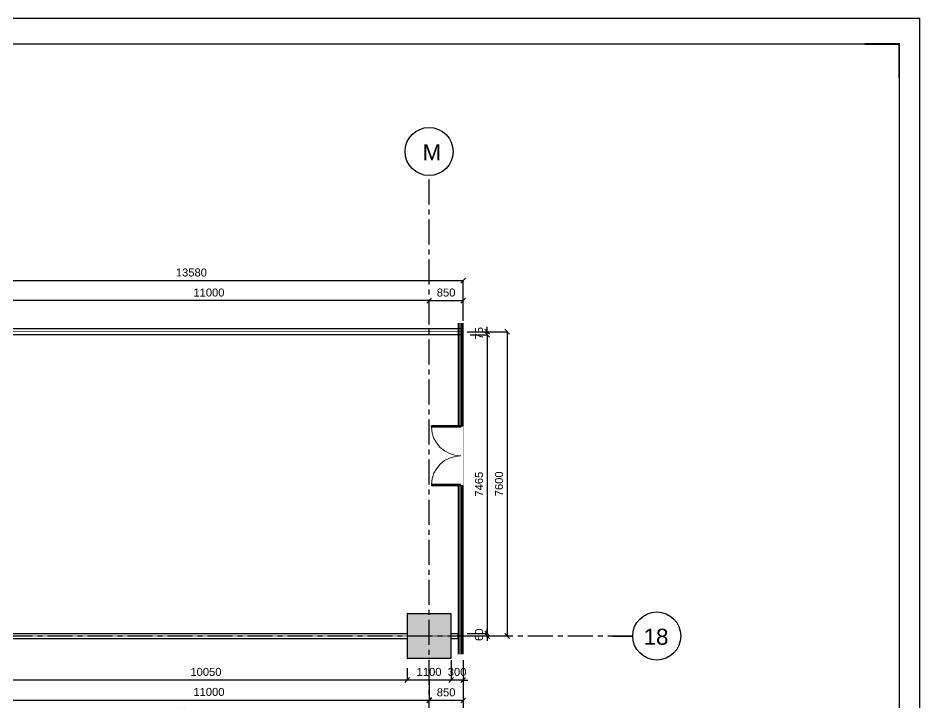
# Model space of a CAD drawing. Header units: inches. Extents: x -17552 to 18736, y -11730 to 13931.
# Drawn here: x -3797 to 18736, y -3174 to 13931 of the extents above; entities that cross this region are included whole.
import ezdxf

# ---------------------------------------------------------------- set-up
doc = ezdxf.new("R2010")
doc.units = ezdxf.units.IN
doc.header["$MEASUREMENT"] = 0
doc.linetypes.add('CENTER', pattern=[2, 1.25, -0.25, 0.25, -0.25])
for name, color, linetype in [('5F中北改造14', 4, 'Continuous'), ('DIM', 3, 'Continuous'), ('DIM TEXT', 7, 'Continuous'), ('L05-WAL', 2, 'Continuous'), ('WALL', 255, 'Continuous'), ('轴线', 10, 'CENTER')]:
    doc.layers.add(name, color=color, linetype=linetype)
doc.styles.get("Standard").update_dxf_attribs({"font": 'arial.ttf'})
doc.dimstyles.new('DIM-200MM', dxfattribs={"dimtxt": 200, "dimasz": 120, "dimexe": 10, "dimexo": 100, "dimgap": 100, "dimtad": 1, "dimdec": 0, "dimrnd": 5, "dimzin": 1, "dimdsep": 46, "dimtxsty": 'Standard', "dimblk": 'OBLIQUE', "dimcen": 0.5, "dimdle": 1, "dimclrd": 256, "dimclre": 256, "dimclrt": 7, "dimaunit": 1, "dimadec": 0, "dimazin": 0, "dimtfac": 1, "dimtdec": 0, "dimtix": 1, "dimtmove": 2, "dimatfit": 3, "dimfxl": 500, "dimfxlon": 1, "dimtolj": 1, "dimtzin": 1, "dimarcsym": 0})

# ---------------------------------------------------------------- blocks, each defined once
blk = doc.blocks.new('$DorLib2D$00000002')
for p, q in [((-0.5, 0), (-0.5, 0.4875)), ((-0.475, 0.4875), (-0.5, 0.4875)), ((-0.475, 0), (-0.475, 0.4875)), ((0.475, 0), (0.475, 0.4875)), ((0.475, 0.4875), (0.5, 0.4875)), ((0.5, 0), (0.5, 0.4875)), ((-0.5, 0), (-0.475, 0)), ((0.5, 0), (0.475, 0))]:
    blk.add_line(p, q)
at = {"lineweight": 13}
for centre, start, end in [((-0.4875, 0), 0, 88.53072), ((0.4875, 0), 91.46928, 180)]:
    blk.add_arc(centre, 0.4875, start, end, dxfattribs=at)
blk = doc.blocks.new('_Oblique')
at = {"color": 0, "linetype": 'ByBlock', "lineweight": -2}
blk.add_line((-0.5, -0.5), (0.5, 0.5), dxfattribs=at)
blk = doc.blocks.new('*D7')
at = {"layer": 'DEFPOINTS', "color": 0, "transparency": 16777216}
for p in [(7322, 6873), (6472, 6215), (7322, 6215)]:
    blk.add_point(p, dxfattribs=at)
at = {"layer": 'DIM', "lineweight": -2, "transparency": 16777216}
for p, q in [((6471, 6873), (7323, 6873)), ((6472, 6373), (6472, 6883)), ((7322, 6373), (7322, 6883))]:
    blk.add_line(p, q, dxfattribs=at)
at = {"layer": 'DIM', "lineweight": -2, "transparency": 16777216, "xscale": 120, "yscale": 120, "zscale": 120, "rotation": 180}
blk.add_blockref('_Oblique', (6472, 6873), dxfattribs=at)
at = {"layer": 'DIM', "lineweight": -2, "transparency": 16777216, "xscale": 120, "yscale": 120, "zscale": 120}
blk.add_blockref('_Oblique', (7322, 6873), dxfattribs=at)
at = {"layer": 'DIM', "color": 7, "transparency": 16777216, "insert": (6897, 7075), "char_height": 200, "attachment_point": 5}
blk.add_mtext('\\A1;850', dxfattribs=at)
blk = doc.blocks.new('*D8')
at = {"layer": 'DEFPOINTS', "color": 0, "transparency": 16777216}
for p in [(-4528, 6873), (-4528, 6140), (6472, 6140)]:
    blk.add_point(p, dxfattribs=at)
at = {"layer": 'DIM', "lineweight": -2, "transparency": 16777216}
for p, q in [((6473, 6873), (-4529, 6873)), ((-4528, 6373), (-4528, 6883)), ((6472, 6373), (6472, 6883))]:
    blk.add_line(p, q, dxfattribs=at)
at = {"layer": 'DIM', "lineweight": -2, "transparency": 16777216, "xscale": 120, "yscale": 120, "zscale": 120, "rotation": 180}
blk.add_blockref('_Oblique', (-4528, 6873), dxfattribs=at)
at = {"layer": 'DIM', "lineweight": -2, "transparency": 16777216, "xscale": 120, "yscale": 120, "zscale": 120}
blk.add_blockref('_Oblique', (6472, 6873), dxfattribs=at)
at = {"layer": 'DIM', "color": 7, "transparency": 16777216, "insert": (972, 7075), "char_height": 200, "attachment_point": 5}
blk.add_mtext('\\A1;11000', dxfattribs=at)
blk = doc.blocks.new('*D10')
at = {"layer": 'DEFPOINTS', "color": 0, "transparency": 16777216}
for p in [(7322, 7373), (-6257, 6240), (7322, 6240)]:
    blk.add_point(p, dxfattribs=at)
at = {"layer": 'DIM', "lineweight": -2, "transparency": 16777216}
for p, q in [((-6258, 7373), (7323, 7373)), ((-6257, 6873), (-6257, 7383)), ((7322, 6873), (7322, 7383))]:
    blk.add_line(p, q, dxfattribs=at)
at = {"layer": 'DIM', "lineweight": -2, "transparency": 16777216, "xscale": 120, "yscale": 120, "zscale": 120, "rotation": 180}
blk.add_blockref('_Oblique', (-6257, 7373), dxfattribs=at)
at = {"layer": 'DIM', "lineweight": -2, "transparency": 16777216, "xscale": 120, "yscale": 120, "zscale": 120}
blk.add_blockref('_Oblique', (7322, 7373), dxfattribs=at)
at = {"layer": 'DIM', "color": 7, "transparency": 16777216, "insert": (533, 7575), "char_height": 200, "attachment_point": 5}
blk.add_mtext('\\A1;13580', dxfattribs=at)
blk = doc.blocks.new('*D11')
at = {"layer": 'DEFPOINTS', "color": 0, "transparency": 16777216}
for p in [(7402, 6023), (7402, -1442), (7922, -1442)]:
    blk.add_point(p, dxfattribs=at)
at = {"layer": 'DIM', "lineweight": -2, "transparency": 16777216}
for p, q in [((7502, 6023), (7932, 6023)), ((7922, 6024), (7922, -1443)), ((7502, -1442), (7932, -1442))]:
    blk.add_line(p, q, dxfattribs=at)
at = {"layer": 'DIM', "lineweight": -2, "transparency": 16777216, "xscale": 120, "yscale": 120, "zscale": 120}
for p, rotation in [((7922, 6023), 90), ((7922, -1442), 270)]:
    blk.add_blockref('_Oblique', p, dxfattribs=dict(at, rotation=rotation))
at = {"layer": 'DIM', "color": 7, "transparency": 16777216, "insert": (7720, 2290), "char_height": 200, "attachment_point": 5, "rotation": 90}
blk.add_mtext('\\A1;7465', dxfattribs=at)
blk = doc.blocks.new('*D12')
at = {"layer": 'DEFPOINTS', "color": 0, "transparency": 16777216}
for p in [(7622, 6098), (7622, -1502), (8422, -1502)]:
    blk.add_point(p, dxfattribs=at)
at = {"layer": 'DIM', "lineweight": -2, "transparency": 16777216}
for p, q in [((7922, 6098), (8432, 6098)), ((8422, 6099), (8422, -1503)), ((7922, -1502), (8432, -1502))]:
    blk.add_line(p, q, dxfattribs=at)
at = {"layer": 'DIM', "lineweight": -2, "transparency": 16777216, "xscale": 120, "yscale": 120, "zscale": 120}
for p, rotation in [((8422, 6098), 90), ((8422, -1502), 270)]:
    blk.add_blockref('_Oblique', p, dxfattribs=dict(at, rotation=rotation))
at = {"layer": 'DIM', "color": 7, "transparency": 16777216, "insert": (8220, 2298), "char_height": 200, "attachment_point": 5, "rotation": 90}
blk.add_mtext('\\A1;7600', dxfattribs=at)
blk = doc.blocks.new('*D17')
at = {"layer": 'DEFPOINTS', "color": 0, "transparency": 16777216}
for p in [(7022, -1802), (7322, -1802), (7022, -2602)]:
    blk.add_point(p, dxfattribs=at)
at = {"layer": 'DIM', "lineweight": -2, "transparency": 16777216}
for p, q in [((7022, -2102), (7022, -2612)), ((7322, -2102), (7322, -2612)), ((7022, -2602), (6902, -2602)), ((7322, -2602), (7022, -2602)), ((7322, -2602), (7442, -2602))]:
    blk.add_line(p, q, dxfattribs=at)
at = {"layer": 'DIM', "lineweight": -2, "transparency": 16777216, "xscale": 120, "yscale": 120, "zscale": 120}
blk.add_blockref('_Oblique', (7022, -2602), dxfattribs=at)
at = {"layer": 'DIM', "lineweight": -2, "transparency": 16777216, "xscale": 120, "yscale": 120, "zscale": 120, "rotation": 180}
blk.add_blockref('_Oblique', (7322, -2602), dxfattribs=at)
at = {"layer": 'DIM', "color": 7, "transparency": 16777216, "insert": (7172, -2400), "char_height": 200, "attachment_point": 5}
blk.add_mtext('\\A1;300', dxfattribs=at)
blk = doc.blocks.new('*D18')
at = {"layer": 'DEFPOINTS', "color": 0, "transparency": 16777216}
for p in [(5922, -2202), (7022, -2202), (5922, -2602)]:
    blk.add_point(p, dxfattribs=at)
at = {"layer": 'DIM', "lineweight": -2, "transparency": 16777216}
for p, q in [((5922, -2302), (5922, -2612)), ((7022, -2302), (7022, -2612)), ((7023, -2602), (5921, -2602))]:
    blk.add_line(p, q, dxfattribs=at)
at = {"layer": 'DIM', "lineweight": -2, "transparency": 16777216, "xscale": 120, "yscale": 120, "zscale": 120, "rotation": 180}
blk.add_blockref('_Oblique', (5922, -2602), dxfattribs=at)
at = {"layer": 'DIM', "lineweight": -2, "transparency": 16777216, "xscale": 120, "yscale": 120, "zscale": 120}
blk.add_blockref('_Oblique', (7022, -2602), dxfattribs=at)
at = {"layer": 'DIM', "color": 7, "transparency": 16777216, "insert": (6472, -2400), "char_height": 200, "attachment_point": 5}
blk.add_mtext('\\A1;1100', dxfattribs=at)
blk = doc.blocks.new('*D19')
at = {"layer": 'DEFPOINTS', "color": 0, "transparency": 16777216}
for p in [(-4128, -2152), (5922, -2202), (-4128, -2602)]:
    blk.add_point(p, dxfattribs=at)
at = {"layer": 'DIM', "lineweight": -2, "transparency": 16777216}
for p, q in [((-4128, -2252), (-4128, -2612)), ((5922, -2302), (5922, -2612)), ((5923, -2602), (-4129, -2602))]:
    blk.add_line(p, q, dxfattribs=at)
at = {"layer": 'DIM', "lineweight": -2, "transparency": 16777216, "xscale": 120, "yscale": 120, "zscale": 120, "rotation": 180}
blk.add_blockref('_Oblique', (-4128, -2602), dxfattribs=at)
at = {"layer": 'DIM', "lineweight": -2, "transparency": 16777216, "xscale": 120, "yscale": 120, "zscale": 120}
blk.add_blockref('_Oblique', (5922, -2602), dxfattribs=at)
at = {"layer": 'DIM', "color": 7, "transparency": 16777216, "insert": (897, -2400), "char_height": 200, "attachment_point": 5}
blk.add_mtext('\\A1;10050', dxfattribs=at)
blk = doc.blocks.new('*D24')
at = {"layer": 'DEFPOINTS', "color": 0, "transparency": 16777216}
for p in [(-4528, -2302), (6472, -2302), (6472, -3102)]:
    blk.add_point(p, dxfattribs=at)
at = {"layer": 'DIM', "lineweight": -2, "transparency": 16777216}
for p, q in [((-4528, -2602), (-4528, -3112)), ((6472, -2602), (6472, -3112)), ((-4529, -3102), (6473, -3102))]:
    blk.add_line(p, q, dxfattribs=at)
at = {"layer": 'DIM', "lineweight": -2, "transparency": 16777216, "xscale": 120, "yscale": 120, "zscale": 120, "rotation": 180}
blk.add_blockref('_Oblique', (-4528, -3102), dxfattribs=at)
at = {"layer": 'DIM', "lineweight": -2, "transparency": 16777216, "xscale": 120, "yscale": 120, "zscale": 120}
blk.add_blockref('_Oblique', (6472, -3102), dxfattribs=at)
at = {"layer": 'DIM', "color": 7, "transparency": 16777216, "insert": (972, -2900), "char_height": 200, "attachment_point": 5}
blk.add_mtext('\\A1;11000', dxfattribs=at)
blk = doc.blocks.new('*D25')
at = {"layer": 'DEFPOINTS', "color": 0, "transparency": 16777216}
for p in [(6472, -1902), (7322, -1902), (6472, -3112)]:
    blk.add_point(p, dxfattribs=at)
at = {"layer": 'DIM', "lineweight": -2, "transparency": 16777216}
for p, q in [((6472, -2612), (6472, -3122)), ((7322, -2612), (7322, -3122)), ((7323, -3112), (6471, -3112))]:
    blk.add_line(p, q, dxfattribs=at)
at = {"layer": 'DIM', "lineweight": -2, "transparency": 16777216, "xscale": 120, "yscale": 120, "zscale": 120, "rotation": 180}
blk.add_blockref('_Oblique', (6472, -3112), dxfattribs=at)
at = {"layer": 'DIM', "lineweight": -2, "transparency": 16777216, "xscale": 120, "yscale": 120, "zscale": 120}
blk.add_blockref('_Oblique', (7322, -3112), dxfattribs=at)
at = {"layer": 'DIM', "color": 7, "transparency": 16777216, "insert": (6897, -2910), "char_height": 200, "attachment_point": 5}
blk.add_mtext('\\A1;850', dxfattribs=at)
blk = doc.blocks.new('*D26')
at = {"layer": 'DEFPOINTS', "color": 0, "transparency": 16777216}
for p in [(7322, -2002), (-7236, -2502), (-7236, -3602)]:
    blk.add_point(p, dxfattribs=at)
at = {"layer": 'DIM', "lineweight": -2, "transparency": 16777216}
for p, q in [((-7236, -3102), (-7236, -3612)), ((7322, -3102), (7322, -3612)), ((7323, -3602), (-7237, -3602))]:
    blk.add_line(p, q, dxfattribs=at)
at = {"layer": 'DIM', "lineweight": -2, "transparency": 16777216, "xscale": 120, "yscale": 120, "zscale": 120, "rotation": 180}
blk.add_blockref('_Oblique', (-7236, -3602), dxfattribs=at)
at = {"layer": 'DIM', "lineweight": -2, "transparency": 16777216, "xscale": 120, "yscale": 120, "zscale": 120}
blk.add_blockref('_Oblique', (7322, -3602), dxfattribs=at)
at = {"layer": 'DIM', "color": 7, "transparency": 16777216, "insert": (43, -3400), "char_height": 200, "attachment_point": 5}
blk.add_mtext('\\A1;14560', dxfattribs=at)
blk = doc.blocks.new('*D35')
at = {"layer": 'DEFPOINTS', "color": 0, "transparency": 16777216}
for p in [(7322, 6098), (7922, 6098), (7402, 6023)]:
    blk.add_point(p, dxfattribs=at)
at = {"layer": 'DIM', "lineweight": -2, "transparency": 16777216}
for p, q in [((7422, 6098), (7932, 6098)), ((7922, 6098), (7922, 6218)), ((7922, 6023), (7922, 6098)), ((7502, 6023), (7932, 6023)), ((7922, 6023), (7922, 5903))]:
    blk.add_line(p, q, dxfattribs=at)
at = {"layer": 'DIM', "lineweight": -2, "transparency": 16777216, "xscale": 120, "yscale": 120, "zscale": 120}
for p, rotation in [((7922, 6098), 270), ((7922, 6023), 90)]:
    blk.add_blockref('_Oblique', p, dxfattribs=dict(at, rotation=rotation))
at = {"layer": 'DIM', "color": 7, "transparency": 16777216, "insert": (7721, 6060), "char_height": 200, "attachment_point": 5, "rotation": 90}
blk.add_mtext('\\A1;75', dxfattribs=at)
blk = doc.blocks.new('*D36')
at = {"layer": 'DEFPOINTS', "color": 0, "transparency": 16777216}
for p in [(7322, -1442), (7322, -1502), (7922, -1442)]:
    blk.add_point(p, dxfattribs=at)
at = {"layer": 'DIM', "lineweight": -2, "transparency": 16777216}
for p, q in [((7922, -1442), (7922, -1322)), ((7422, -1442), (7932, -1442)), ((7422, -1502), (7932, -1502)), ((7922, -1502), (7922, -1442)), ((7922, -1502), (7922, -1622))]:
    blk.add_line(p, q, dxfattribs=at)
at = {"layer": 'DIM', "lineweight": -2, "transparency": 16777216, "xscale": 120, "yscale": 120, "zscale": 120}
for p, rotation in [((7922, -1442), 270), ((7922, -1502), 90)]:
    blk.add_blockref('_Oblique', p, dxfattribs=dict(at, rotation=rotation))
at = {"layer": 'DIM', "color": 7, "transparency": 16777216, "insert": (7720, -1472), "char_height": 200, "attachment_point": 5, "rotation": 90}
blk.add_mtext('\\A1;60', dxfattribs=at)

msp = doc.modelspace()

# ---------------------------------------------------------------- hatches: boundary and pattern name
at = {"layer": 'WALL'}
h = msp.add_hatch(color=256, dxfattribs=at)
h.dxf.hatch_style = 1
h.paths.add_polyline_path([(5922.4, -952.2), (5922.4, -2052.2), (7022.4, -2052.2), (7022.4, -952.2)])

# ---------------------------------------------------------------- linework, layer by layer
for points in [[(-17552.2, 13931), (18735.8, 13931)], [(18735.8, -11729.8), (18735.8, 13931)]]:
    msp.add_lwpolyline(points)
at = {"const_width": 43.2}
msp.add_lwpolyline([(18217.4, 12419), (18217.4, 13283), (17353.4, 13283)], dxfattribs=at)
msp.add_lwpolyline([(-17033.8, 13283), (18217.4, 13283), (18217.4, -11081.8), (-17033.8, -11081.8)], close=True)
at = {"layer": '5F中北改造14', "color": 4}
for p, q in [((7202.4, 6309.6), (7202.4, 3747.8)), ((7242.4, 6309.6), (7242.4, 3747.8)), ((7282.4, 6309.6), (7282.4, 3747.8)), ((7322.4, 3747.8), (7322.4, 6310.2)), ((7202.4, 3747.8), (7322.4, 3747.8)), ((7202.4, 2247.8), (7202.4, -1959.3)), ((7242.4, 2247.8), (7242.4, -1959.3)), ((7282.4, 2247.8), (7282.4, -1959.3)), ((7322.4, -1572), (7322.4, 2247.8)), ((7322.4, -1959.3), (7322.4, -1457.2))]:
    msp.add_line(p, q, dxfattribs=at)
at = {"layer": '5F中北改造14', "color": 7}
for p, q in [((7322.4, 2247.8), (7202.4, 2247.8)), ((-4127.6, -1442.2), (5922.4, -1442.2)), ((-4127.6, -1562.2), (5922.4, -1562.2)), ((7022.4, -1442.2), (7202.4, -1442.2)), ((7022.4, -1562.2), (7202.4, -1562.2))]:
    msp.add_line(p, q, dxfattribs=at)
at = {"layer": '5F中北改造14'}
msp.add_line((7202.4, -1562.2), (7202.4, -1442.2), dxfattribs=at)
at = {"layer": '5F中北改造14', "color": 7}
msp.add_lwpolyline([(5922.4, -952.2), (5922.4, -2052.2), (7022.4, -2052.2), (7022.4, -952.2)], close=True, dxfattribs=at)
at = {"layer": 'DIM'}
msp.add_line((11060.3, -1502.2), (11560.3, -1502.2), dxfattribs=at)
for centre in [(6472.4, 10597.8), (12160.7, -1502.2)]:
    msp.add_circle(centre, 600, dxfattribs=at)
at = {"layer": 'L05-WAL', "color": 7}
msp.add_line((7322.4, 6172.8), (-6294.8, 6172.8), dxfattribs=at)
at = {"layer": 'L05-WAL', "color": 3, "const_width": 10}
msp.add_lwpolyline([(7322.4, -1502.2), (7322.4, 6097.8), (-6308.7, 6097.8, 0.004561), (-7310.9, 3404.7), (-7310.9, -1502.2)], format="xyb", close=True, dxfattribs=at)
at = {"layer": 'L05-WAL', "color": 7}
msp.add_lwpolyline([(7322.4, 6022.8), (-6256.6, 6022.8)], dxfattribs=at)
at = {"layer": 'WALL', "color": 7}
msp.add_lwpolyline([(7022.4, -2052.2), (7022.4, -952.2), (5922.4, -952.2), (5922.4, -2052.2)], close=True, dxfattribs=at)
at = {"layer": '轴线', "ltscale": 500}
for p, q in [((6472.4, -4722.2), (6472.4, 9997.8)), ((11560.7, -1502.2), (-12427.4, -1502.2))]:
    msp.add_line(p, q, dxfattribs=at)

# ---------------------------------------------------------------- block references
at = {"layer": '5F中北改造14', "color": 7, "xscale": -1500, "yscale": 1500, "zscale": 1500, "rotation": 90}
msp.add_blockref('$DorLib2D$00000002', (7262.4, 2997.8), dxfattribs=at)

# ---------------------------------------------------------------- texts
at = {"layer": 'DIM TEXT', "char_height": 400, "attachment_point": 1}
for s, insert in [('M', (6309.5, 10779.7)), ('18', (11831, -1320.3))]:
    msp.add_mtext_dynamic_manual_height_columns(s, width=10456.675, gutter_width=2, heights=[0], dxfattribs=dict(at, insert=insert))

# ---------------------------------------------------------------- dimensions: what is measured, and where the dimension line sits
at = {"layer": 'DIM'}
for base, p1, p2, picture, middle in [((7322.4, 7372.8), (-6256.6, 6240.5), (7322.4, 6240.5), '*D10', (532.9, 7575)), ((-4527.6, 6872.8), (6472.4, 6140.5), (-4527.6, 6140.5), '*D8', (972.4, 7074.9)), ((7322.4, 6872.8), (6472.4, 6215.5), (7322.4, 6215.5), '*D7', (6897.4, 7074.9)), ((7022.4, -2602.2), (7322.4, -1802.2), (7022.4, -1802.2), '*D17', (7172.4, -2400)), ((-7235.9, -3602.2), (7322.4, -2002.2), (-7235.9, -2502.2), '*D26', (43.2, -3400.1)), ((6472.4, -3112.2), (7322.4, -1902.2), (6472.4, -1902.2), '*D25', (6897.4, -2910.1)), ((-4127.6, -2602.2), (5922.4, -2202.2), (-4127.6, -2152.2), '*D19', (897.4, -2400.1)), ((5922.4, -2602.2), (7022.4, -2202.2), (5922.4, -2202.2), '*D18', (6472.4, -2400.1)), ((6472.4, -3102.2), (-4527.6, -2302.2), (6472.4, -2302.2), '*D24', (972.4, -2900.1))]:
    dim = msp.add_linear_dim(base=base, p1=p1, p2=p2, dimstyle='DIM-200MM', dxfattribs=at)
    dim.commit()
    dim.dimension.update_dxf_attribs({"geometry": picture, "text_midpoint": middle})
for base, p1, p2, angle, picture, middle in [((7922.4, 6097.8), (7402.4, 6022.8), (7322.4, 6097.8), 270, '*D35', (7720.7, 6060.3)), ((8422.4, -1502.2), (7622.4, 6097.8), (7622.4, -1502.2), 90, '*D12', (8220.3, 2297.8)), ((7922.4, -1442.2), (7402.4, 6022.8), (7402.4, -1442.2), 90, '*D11', (7720.3, 2290.3)), ((7922.4, -1442.2), (7322.4, -1502.2), (7322.4, -1442.2), 270, '*D36', (7720.3, -1472.2))]:
    dim = msp.add_linear_dim(base=base, p1=p1, p2=p2, angle=angle, dimstyle='DIM-200MM', dxfattribs=at)
    dim.commit()
    dim.dimension.update_dxf_attribs({"geometry": picture, "text_midpoint": middle})

doc.saveas('drawing.dxf')
